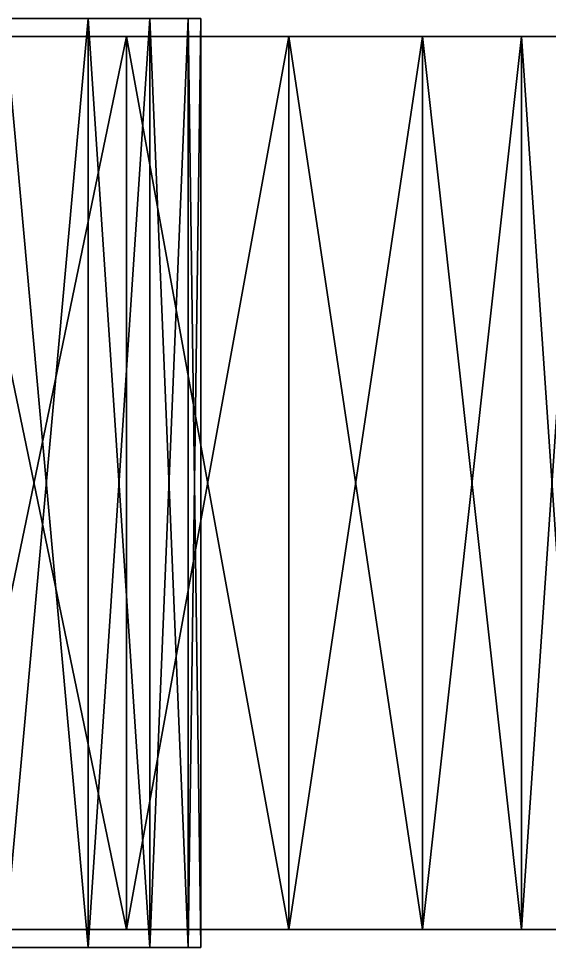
# Model space of a CAD drawing. Header units: millimetres. Extents: x -510 to 550, y -577 to 577.
# Drawn here: x -335.4 to -276, y -452 to -348 of the extents above; entities that cross this region are included whole.
import ezdxf

# ---------------------------------------------------------------- set-up
doc = ezdxf.new("R2010")
doc.units = ezdxf.units.MM
doc.layers.add('wheel_rear_right_visual_0', color=7, linetype='Continuous', true_color=0x14171a)
doc.layers.add('wheel_rear_right_visual_1', color=7, linetype='Continuous', true_color=0x7a858c)

msp = doc.modelspace()

# ---------------------------------------------------------------- linework, layer by layer
at = {"layer": 'wheel_rear_right_visual_0', "true_color": 0x14171a}
for points in [[(-390, -350, -280), (-272.31, -350, -256.59), (-270, -350, -280)], [(-390, -350, -280), (-279.13, -350, -234.08), (-272.31, -350, -256.59)], [(-390, -350, -280), (-290.22, -350, -213.33), (-279.13, -350, -234.08)], [(-390, -350, -280), (-305.15, -350, -195.15), (-290.22, -350, -213.33)], [(-390, -350, -280), (-323.33, -350, -180.22), (-305.15, -350, -195.15)], [(-390, -350, -280), (-344.08, -350, -169.13), (-323.33, -350, -180.22)], [(-390, -350, -280), (-323.33, -350, -379.78), (-344.08, -350, -390.87)], [(-390, -350, -280), (-305.15, -350, -364.85), (-323.33, -350, -379.78)], [(-390, -350, -280), (-290.22, -350, -346.67), (-305.15, -350, -364.85)], [(-390, -350, -280), (-279.13, -350, -325.92), (-290.22, -350, -346.67)], [(-390, -350, -280), (-272.31, -350, -303.41), (-279.13, -350, -325.92)], [(-390, -350, -280), (-270, -350, -280), (-272.31, -350, -303.41)], [(-323.33, -350, -180.22), (-344.08, -350, -169.13), (-344.08, -450, -169.13)], [(-323.33, -350, -180.22), (-344.08, -450, -169.13), (-323.33, -450, -180.22)], [(-344.08, -350, -390.87), (-323.33, -350, -379.78), (-323.33, -450, -379.78)], [(-344.08, -350, -390.87), (-323.33, -450, -379.78), (-344.08, -450, -390.87)], [(-305.15, -350, -195.15), (-323.33, -350, -180.22), (-323.33, -450, -180.22)], [(-305.15, -350, -195.15), (-323.33, -450, -180.22), (-305.15, -450, -195.15)], [(-323.33, -350, -379.78), (-305.15, -350, -364.85), (-305.15, -450, -364.85)], [(-323.33, -350, -379.78), (-305.15, -450, -364.85), (-323.33, -450, -379.78)], [(-290.22, -350, -213.33), (-305.15, -350, -195.15), (-305.15, -450, -195.15)], [(-290.22, -350, -213.33), (-305.15, -450, -195.15), (-290.22, -450, -213.33)], [(-305.15, -350, -364.85), (-290.22, -350, -346.67), (-290.22, -450, -346.67)], [(-305.15, -350, -364.85), (-290.22, -450, -346.67), (-305.15, -450, -364.85)], [(-279.13, -350, -234.08), (-290.22, -350, -213.33), (-290.22, -450, -213.33)], [(-279.13, -350, -234.08), (-290.22, -450, -213.33), (-279.13, -450, -234.08)], [(-290.22, -350, -346.67), (-279.13, -350, -325.92), (-279.13, -450, -325.92)], [(-290.22, -350, -346.67), (-279.13, -450, -325.92), (-290.22, -450, -346.67)], [(-272.31, -350, -256.59), (-279.13, -350, -234.08), (-279.13, -450, -234.08)], [(-272.31, -350, -256.59), (-279.13, -450, -234.08), (-272.31, -450, -256.59)], [(-279.13, -350, -325.92), (-272.31, -350, -303.41), (-272.31, -450, -303.41)], [(-279.13, -350, -325.92), (-272.31, -450, -303.41), (-279.13, -450, -325.92)], [(-270, -450, -280), (-272.31, -450, -256.59), (-390, -450, -280)], [(-272.31, -450, -256.59), (-279.13, -450, -234.08), (-390, -450, -280)], [(-279.13, -450, -234.08), (-290.22, -450, -213.33), (-390, -450, -280)], [(-290.22, -450, -213.33), (-305.15, -450, -195.15), (-390, -450, -280)], [(-305.15, -450, -195.15), (-323.33, -450, -180.22), (-390, -450, -280)], [(-323.33, -450, -180.22), (-344.08, -450, -169.13), (-390, -450, -280)], [(-344.08, -450, -390.87), (-323.33, -450, -379.78), (-390, -450, -280)], [(-323.33, -450, -379.78), (-305.15, -450, -364.85), (-390, -450, -280)], [(-305.15, -450, -364.85), (-290.22, -450, -346.67), (-390, -450, -280)], [(-290.22, -450, -346.67), (-279.13, -450, -325.92), (-390, -450, -280)], [(-279.13, -450, -325.92), (-272.31, -450, -303.41), (-390, -450, -280)], [(-272.31, -450, -303.41), (-270, -450, -280), (-390, -450, -280)]]:
    msp.add_3dface(points, dxfattribs=at)
at = {"layer": 'wheel_rear_right_visual_1', "true_color": 0x7a858c}
for points in [[(-390, -348, -280), (-316.44, -348, -265.37), (-315, -348, -280)], [(-390, -348, -280), (-320.71, -348, -251.3), (-316.44, -348, -265.37)], [(-390, -348, -280), (-327.64, -348, -238.33), (-320.71, -348, -251.3)], [(-390, -348, -280), (-336.97, -348, -226.97), (-327.64, -348, -238.33)], [(-390, -348, -280), (-327.64, -348, -321.67), (-336.97, -348, -333.03)], [(-390, -348, -280), (-320.71, -348, -308.7), (-327.64, -348, -321.67)], [(-390, -348, -280), (-316.44, -348, -294.63), (-320.71, -348, -308.7)], [(-390, -348, -280), (-315, -348, -280), (-316.44, -348, -294.63)], [(-327.64, -348, -238.33), (-336.97, -348, -226.97), (-336.97, -452, -226.97)], [(-327.64, -348, -238.33), (-336.97, -452, -226.97), (-327.64, -452, -238.33)], [(-336.97, -348, -333.03), (-327.64, -348, -321.67), (-327.64, -452, -321.67)], [(-336.97, -348, -333.03), (-327.64, -452, -321.67), (-336.97, -452, -333.03)], [(-320.71, -348, -251.3), (-327.64, -348, -238.33), (-327.64, -452, -238.33)], [(-320.71, -348, -251.3), (-327.64, -452, -238.33), (-320.71, -452, -251.3)], [(-327.64, -348, -321.67), (-320.71, -348, -308.7), (-320.71, -452, -308.7)], [(-327.64, -348, -321.67), (-320.71, -452, -308.7), (-327.64, -452, -321.67)], [(-316.44, -348, -265.37), (-320.71, -348, -251.3), (-320.71, -452, -251.3)], [(-316.44, -348, -265.37), (-320.71, -452, -251.3), (-316.44, -452, -265.37)], [(-320.71, -348, -308.7), (-316.44, -348, -294.63), (-316.44, -452, -294.63)], [(-320.71, -348, -308.7), (-316.44, -452, -294.63), (-320.71, -452, -308.7)], [(-315, -348, -280), (-316.44, -348, -265.37), (-316.44, -452, -265.37)], [(-315, -348, -280), (-316.44, -452, -265.37), (-315, -452, -280)], [(-316.44, -348, -294.63), (-315, -348, -280), (-315, -452, -280)], [(-316.44, -348, -294.63), (-315, -452, -280), (-316.44, -452, -294.63)], [(-315, -452, -280), (-316.44, -452, -265.37), (-390, -452, -280)], [(-316.44, -452, -265.37), (-320.71, -452, -251.3), (-390, -452, -280)], [(-320.71, -452, -251.3), (-327.64, -452, -238.33), (-390, -452, -280)], [(-327.64, -452, -238.33), (-336.97, -452, -226.97), (-390, -452, -280)], [(-336.97, -452, -333.03), (-327.64, -452, -321.67), (-390, -452, -280)], [(-327.64, -452, -321.67), (-320.71, -452, -308.7), (-390, -452, -280)], [(-320.71, -452, -308.7), (-316.44, -452, -294.63), (-390, -452, -280)], [(-316.44, -452, -294.63), (-315, -452, -280), (-390, -452, -280)]]:
    msp.add_3dface(points, dxfattribs=at)

doc.saveas('drawing.dxf')
